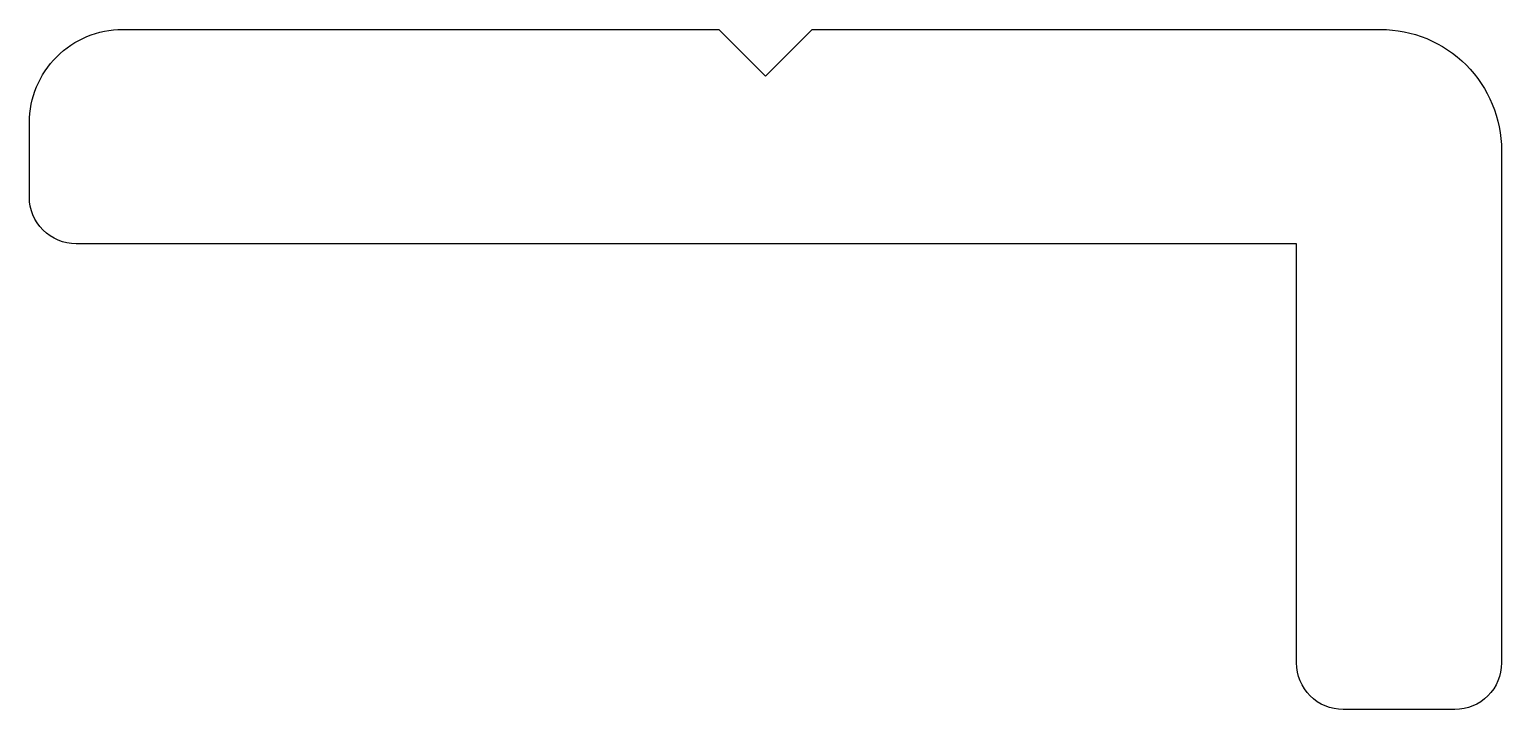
# Model space of a CAD drawing. Extents: x 601.4 to 617.2, y 524.4 to 531.7.
import ezdxf

# ---------------------------------------------------------------- set-up
doc = ezdxf.new("R2010")
doc.units = 0
doc.layers.get('0').update_dxf_attribs({"linetype": 'CONTINUOUS'})

msp = doc.modelspace()

# ---------------------------------------------------------------- linework, layer by layer
at = {"color": 0}
msp.add_lwpolyline([(617.18, 530.428), (617.18, 524.928, -0.414214), (616.68, 524.428), (615.48, 524.428, -0.414214), (614.98, 524.928), (614.98, 529.428), (601.88, 529.428, -0.414214), (601.38, 529.928), (601.38, 530.728, -0.414214), (602.38, 531.728), (608.78, 531.728), (609.28, 531.228), (609.78, 531.728), (615.88, 531.728, -0.414214)], format="xyb", close=True, dxfattribs=at)

doc.saveas('drawing.dxf')
